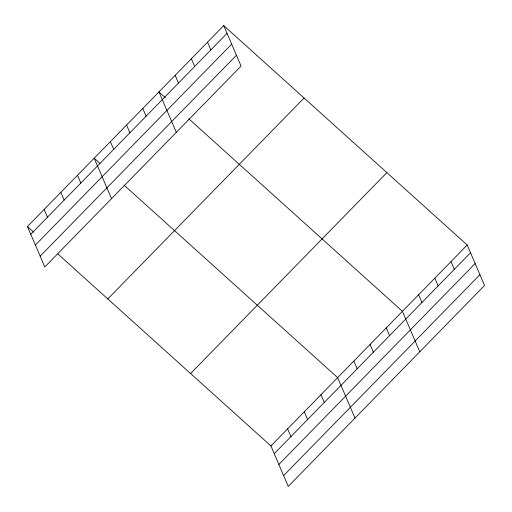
<?xml version="1.0" encoding="UTF-8"?>
<svg xmlns="http://www.w3.org/2000/svg" width="512" height="512" viewBox="0 0 512 512"><rect width="100%" height="100%" fill="white"/><g stroke="black" fill="none" stroke-linecap="round" stroke-linejoin="round"><path stroke-width="0.77" d="M223.738 25.6L241.075 66.054L44.794 266.976L27.45 226.522L223.738 25.6L467.206 245.024L484.55 285.478L288.262 486.4L270.925 445.946L57.869 253.939M30.771 234.266L227.053 33.338M35.398 245.056L231.68 44.134M40.166 256.179L236.448 55.258M107.795 298.931L304.083 98.01M190.579 373.536L386.867 172.614M270.925 445.946L467.206 245.024M274.24 453.69L470.528 252.762M278.867 464.48L475.155 263.558M283.635 475.603L479.923 274.682M165.28 97.594L158.963 91.904L176.301 132.358M188.806 118.803L402.432 311.328L419.776 351.782M99.93 163.379L94.189 158.208L111.526 198.662M124.032 185.107L337.658 377.632L355.002 418.086M27.45 226.522L33.766 232.211M451.014 261.6L454.33 269.338M434.822 278.176L438.138 285.914M418.63 294.752L421.946 302.49M386.24 327.904L389.555 335.642M370.048 344.48L373.363 352.218M353.856 361.056L357.171 368.794M207.546 42.176L210.861 49.914M191.354 58.752L194.669 66.49M320.979 394.714L324.294 402.451M175.155 75.328L178.477 83.066M304.294 411.789L307.61 419.526M287.61 428.87L290.925 436.608M142.771 108.48L146.086 116.218M126.579 125.056L129.894 132.794M110.381 141.632L113.702 149.376M77.504 175.29L80.826 183.027M60.819 192.365L64.141 200.109M44.134 209.446L47.456 217.184"/></g></svg>
